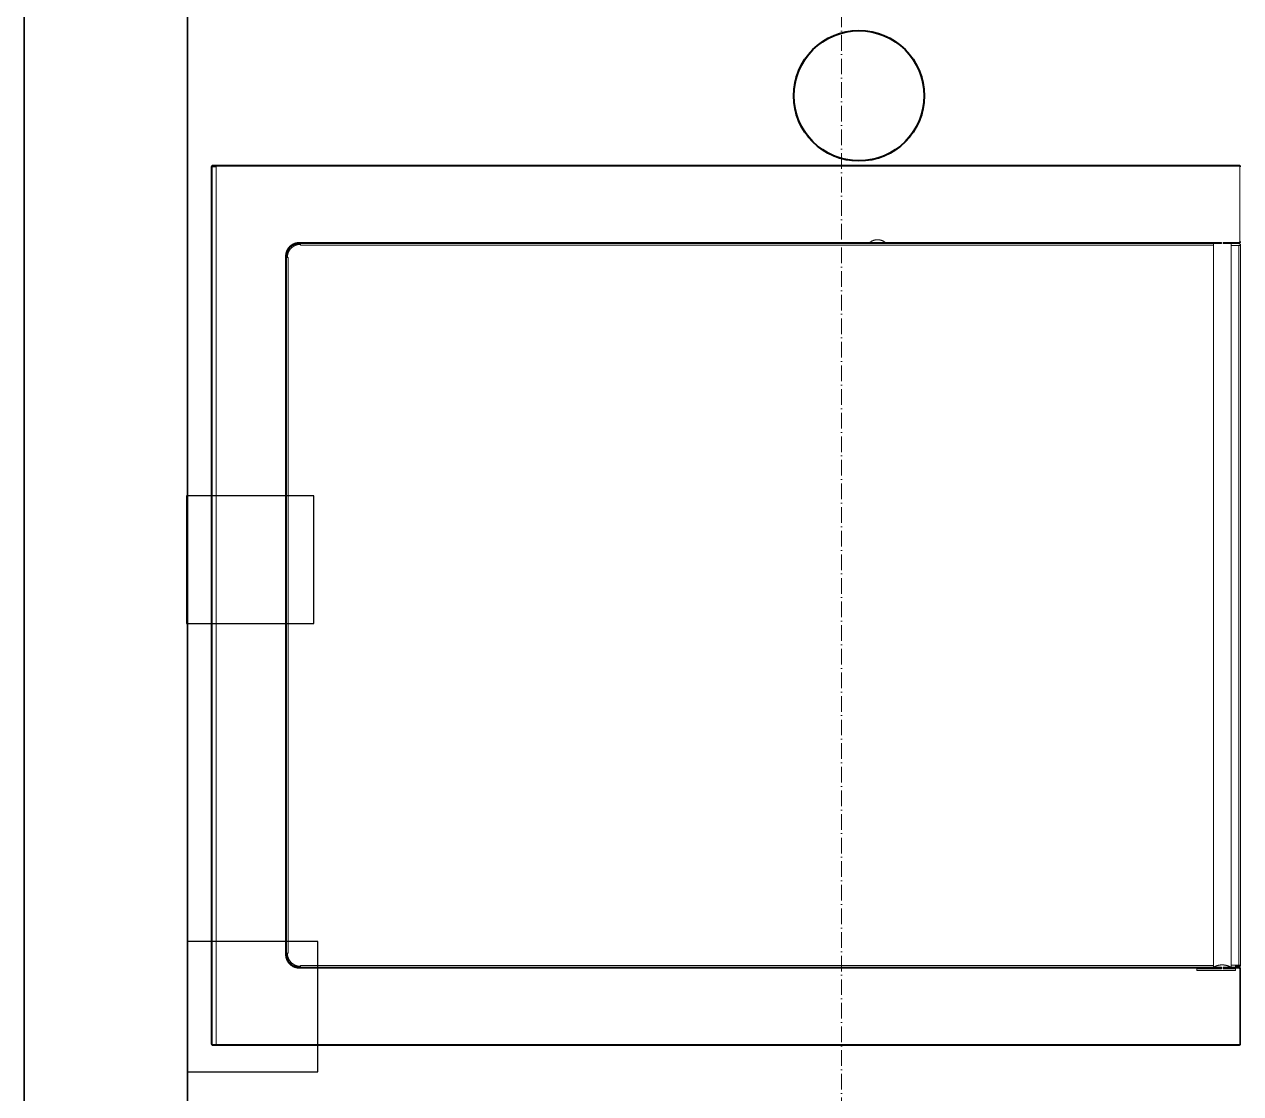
# Model space of a CAD drawing. Header units: millimetres. Extents: x -159872 to 386485, y -250577 to 158966.
# Drawn here: x 156429 to 157361, y 13549 to 14369 of the extents above; entities that cross this region are included whole.
import ezdxf

# ---------------------------------------------------------------- set-up
doc = ezdxf.new("R2010")
doc.units = ezdxf.units.MM
doc.linetypes.add('ACAD_ISO10W100', pattern=[18, 12, -3, 0, -3])
doc.layers.get('0').update_dxf_attribs({"lineweight": 25})
for name, color, linetype, lineweight in [('LDS-equipment-kitchen equipment', 3, 'Continuous', 13), ('LDS-struct-extg-ceiling beams', 252, 'ACAD_ISO10W100', 9), ('LDS-struct-extg-walls', 1, 'Continuous', 40), ('LDS-struct-new-walls', 6, 'Continuous', 35), ('SYMBOLS ELECTRIC', 6, 'Continuous', 13)]:
    doc.layers.add(name, color=color, linetype=linetype, lineweight=lineweight)

# ---------------------------------------------------------------- blocks, each defined once
blk = doc.blocks.new('A$C73be1ed8')
for points in [[(0, 1476.38, 0), (0, 1476.42, 0), (0, 1476.45, 0), (0, 1476.49, 0), (0.01, 1476.52, 0), (0.01, 1476.55, 0), (0.02, 1476.59, 0), (0.02, 1476.62, 0), (0.03, 1476.66, 0), (0.03, 1476.69, 0), (0.04, 1476.72, 0), (0.05, 1476.76, 0), (0.06, 1476.79, 0), (0.07, 1476.82, 0), (0.08, 1476.85, 0), (0.09, 1476.89, 0), (0.11, 1476.92, 0), (0.12, 1476.95, 0), (0.13, 1476.98, 0), (0.15, 1477.01, 0), (0.17, 1477.04, 0), (0.18, 1477.07, 0), (0.2, 1477.1, 0), (0.22, 1477.13, 0), (0.24, 1477.16, 0), (0.26, 1477.19, 0), (0.28, 1477.22, 0), (0.3, 1477.24, 0), (0.32, 1477.27, 0), (0.34, 1477.3, 0), (0.36, 1477.32, 0), (0.39, 1477.35, 0), (0.41, 1477.37, 0), (0.43, 1477.4, 0), (0.46, 1477.42, 0), (0.49, 1477.44, 0), (0.51, 1477.47, 0), (0.54, 1477.49, 0), (0.57, 1477.51, 0), (0.59, 1477.53, 0), (0.62, 1477.55, 0), (0.65, 1477.57, 0), (0.68, 1477.58, 0), (0.71, 1477.6, 0), (0.74, 1477.62, 0), (0.77, 1477.63, 0), (0.8, 1477.65, 0), (0.83, 1477.66, 0), (0.86, 1477.68, 0), (0.9, 1477.69, 0), (0.93, 1477.7, 0), (0.96, 1477.71, 0), (0.99, 1477.72, 0), (1.03, 1477.73, 0), (1.06, 1477.74, 0), (1.09, 1477.75, 0), (1.13, 1477.76, 0), (1.16, 1477.76, 0), (1.19, 1477.77, 0), (1.23, 1477.77, 0), (1.26, 1477.78, 0), (1.3, 1477.78, 0), (1.33, 1477.78, 0), (1.37, 1477.78, 0), (1.4, 1477.78, 0)], [(0.7, 1476.38, 0), (0.7, 1476.4, 0), (0.7, 1476.42, 0), (0.7, 1476.43, 0), (0.7, 1476.45, 0), (0.71, 1476.47, 0), (0.71, 1476.49, 0), (0.71, 1476.5, 0), (0.71, 1476.52, 0), (0.72, 1476.54, 0), (0.72, 1476.55, 0), (0.73, 1476.57, 0), (0.73, 1476.59, 0), (0.74, 1476.6, 0), (0.74, 1476.62, 0), (0.75, 1476.64, 0), (0.75, 1476.65, 0), (0.76, 1476.67, 0), (0.77, 1476.68, 0), (0.77, 1476.7, 0), (0.78, 1476.71, 0), (0.79, 1476.73, 0), (0.8, 1476.74, 0), (0.81, 1476.76, 0), (0.82, 1476.77, 0), (0.83, 1476.79, 0), (0.84, 1476.8, 0), (0.85, 1476.81, 0), (0.86, 1476.83, 0), (0.87, 1476.84, 0), (0.88, 1476.85, 0), (0.89, 1476.87, 0), (0.91, 1476.88, 0), (0.92, 1476.89, 0), (0.93, 1476.9, 0), (0.94, 1476.91, 0), (0.96, 1476.92, 0), (0.97, 1476.94, 0), (0.98, 1476.95, 0), (1, 1476.96, 0), (1.01, 1476.97, 0), (1.03, 1476.97, 0), (1.04, 1476.98, 0), (1.05, 1476.99, 0), (1.07, 1477, 0), (1.09, 1477.01, 0), (1.1, 1477.02, 0), (1.12, 1477.02, 0), (1.13, 1477.03, 0), (1.15, 1477.04, 0), (1.16, 1477.04, 0), (1.18, 1477.05, 0), (1.2, 1477.05, 0), (1.21, 1477.06, 0), (1.23, 1477.06, 0), (1.25, 1477.07, 0), (1.26, 1477.07, 0), (1.28, 1477.07, 0), (1.3, 1477.08, 0), (1.31, 1477.08, 0), (1.33, 1477.08, 0), (1.35, 1477.08, 0), (1.37, 1477.08, 0), (1.38, 1477.08, 0), (1.4, 1477.08, 0)], [(673.6, 1477.78, 0), (673.63, 1477.78, 0), (673.67, 1477.78, 0), (673.7, 1477.78, 0), (673.74, 1477.78, 0), (673.77, 1477.77, 0), (673.81, 1477.77, 0), (673.84, 1477.76, 0), (673.87, 1477.76, 0), (673.91, 1477.75, 0), (673.94, 1477.74, 0), (673.97, 1477.73, 0), (674.01, 1477.72, 0), (674.04, 1477.71, 0), (674.07, 1477.7, 0), (674.1, 1477.69, 0), (674.14, 1477.68, 0), (674.17, 1477.66, 0), (674.2, 1477.65, 0), (674.23, 1477.63, 0), (674.26, 1477.62, 0), (674.29, 1477.6, 0), (674.32, 1477.58, 0), (674.35, 1477.57, 0), (674.38, 1477.55, 0), (674.41, 1477.53, 0), (674.43, 1477.51, 0), (674.46, 1477.49, 0), (674.49, 1477.47, 0), (674.51, 1477.44, 0), (674.54, 1477.42, 0), (674.57, 1477.4, 0), (674.59, 1477.37, 0), (674.61, 1477.35, 0), (674.64, 1477.32, 0), (674.66, 1477.3, 0), (674.68, 1477.27, 0), (674.7, 1477.24, 0), (674.72, 1477.22, 0), (674.74, 1477.19, 0), (674.76, 1477.16, 0), (674.78, 1477.13, 0), (674.8, 1477.1, 0), (674.82, 1477.07, 0), (674.83, 1477.04, 0), (674.85, 1477.01, 0), (674.87, 1476.98, 0), (674.88, 1476.95, 0), (674.89, 1476.92, 0), (674.91, 1476.89, 0), (674.92, 1476.85, 0), (674.93, 1476.82, 0), (674.94, 1476.79, 0), (674.95, 1476.76, 0), (674.96, 1476.72, 0), (674.97, 1476.69, 0), (674.97, 1476.66, 0), (674.98, 1476.62, 0), (674.98, 1476.59, 0), (674.99, 1476.55, 0), (674.99, 1476.52, 0), (675, 1476.49, 0), (675, 1476.45, 0), (675, 1476.42, 0), (675, 1476.38, 0)], [(673.6, 1477.08, 0), (673.62, 1477.08, 0), (673.63, 1477.08, 0), (673.65, 1477.08, 0), (673.67, 1477.08, 0), (673.69, 1477.08, 0), (673.7, 1477.08, 0), (673.72, 1477.07, 0), (673.74, 1477.07, 0), (673.75, 1477.07, 0), (673.77, 1477.06, 0), (673.79, 1477.06, 0), (673.8, 1477.05, 0), (673.82, 1477.05, 0), (673.84, 1477.04, 0), (673.85, 1477.04, 0), (673.87, 1477.03, 0), (673.88, 1477.02, 0), (673.9, 1477.02, 0), (673.91, 1477.01, 0), (673.93, 1477, 0), (673.95, 1476.99, 0), (673.96, 1476.98, 0), (673.97, 1476.97, 0), (673.99, 1476.97, 0), (674, 1476.96, 0), (674.02, 1476.95, 0), (674.03, 1476.94, 0), (674.04, 1476.92, 0), (674.06, 1476.91, 0), (674.07, 1476.9, 0), (674.08, 1476.89, 0), (674.09, 1476.88, 0), (674.11, 1476.87, 0), (674.12, 1476.85, 0), (674.13, 1476.84, 0), (674.14, 1476.83, 0), (674.15, 1476.81, 0), (674.16, 1476.8, 0), (674.17, 1476.79, 0), (674.18, 1476.77, 0), (674.19, 1476.76, 0), (674.2, 1476.74, 0), (674.21, 1476.73, 0), (674.22, 1476.71, 0), (674.23, 1476.7, 0), (674.23, 1476.68, 0), (674.24, 1476.67, 0), (674.25, 1476.65, 0), (674.25, 1476.64, 0), (674.26, 1476.62, 0), (674.26, 1476.6, 0), (674.27, 1476.59, 0), (674.27, 1476.57, 0), (674.28, 1476.55, 0), (674.28, 1476.54, 0), (674.29, 1476.52, 0), (674.29, 1476.5, 0), (674.29, 1476.49, 0), (674.29, 1476.47, 0), (674.3, 1476.45, 0), (674.3, 1476.43, 0), (674.3, 1476.42, 0), (674.3, 1476.4, 0), (674.3, 1476.38, 0)], [(59.3, 1410.08, 0), (59.3, 1410.35, 0), (59.31, 1410.61, 0), (59.33, 1410.87, 0), (59.35, 1411.13, 0), (59.38, 1411.39, 0), (59.42, 1411.65, 0), (59.46, 1411.91, 0), (59.51, 1412.17, 0), (59.56, 1412.43, 0), (59.62, 1412.68, 0), (59.69, 1412.94, 0), (59.76, 1413.19, 0), (59.84, 1413.44, 0), (59.93, 1413.69, 0), (60.02, 1413.93, 0), (60.11, 1414.18, 0), (60.22, 1414.42, 0), (60.33, 1414.66, 0), (60.44, 1414.89, 0), (60.56, 1415.13, 0), (60.69, 1415.36, 0), (60.82, 1415.58, 0), (60.96, 1415.81, 0), (61.1, 1416.03, 0), (61.25, 1416.24, 0), (61.41, 1416.46, 0), (61.56, 1416.67, 0), (61.73, 1416.87, 0), (61.9, 1417.07, 0), (62.07, 1417.27, 0), (62.25, 1417.46, 0), (62.43, 1417.65, 0), (62.62, 1417.83, 0), (62.81, 1418.01, 0), (63.01, 1418.19, 0), (63.21, 1418.35, 0), (63.42, 1418.52, 0), (63.63, 1418.68, 0), (63.84, 1418.83, 0), (64.06, 1418.98, 0), (64.28, 1419.12, 0), (64.5, 1419.26, 0), (64.73, 1419.39, 0), (64.96, 1419.52, 0), (65.19, 1419.64, 0), (65.43, 1419.76, 0), (65.66, 1419.87, 0), (65.91, 1419.97, 0), (66.15, 1420.07, 0), (66.4, 1420.16, 0), (66.64, 1420.24, 0), (66.89, 1420.32, 0), (67.15, 1420.4, 0), (67.4, 1420.46, 0), (67.66, 1420.52, 0), (67.91, 1420.58, 0), (68.17, 1420.63, 0), (68.43, 1420.67, 0), (68.69, 1420.7, 0), (68.95, 1420.73, 0), (69.21, 1420.75, 0), (69.47, 1420.77, 0), (69.74, 1420.78, 0), (70, 1420.78, 0)], [(60, 1410.08, 0), (60, 1410.33, 0), (60.01, 1410.57, 0), (60.03, 1410.82, 0), (60.05, 1411.06, 0), (60.08, 1411.31, 0), (60.11, 1411.55, 0), (60.15, 1411.79, 0), (60.19, 1412.03, 0), (60.24, 1412.27, 0), (60.3, 1412.51, 0), (60.36, 1412.75, 0), (60.43, 1412.99, 0), (60.5, 1413.22, 0), (60.58, 1413.45, 0), (60.67, 1413.68, 0), (60.76, 1413.91, 0), (60.86, 1414.14, 0), (60.96, 1414.36, 0), (61.07, 1414.58, 0), (61.18, 1414.8, 0), (61.3, 1415.01, 0), (61.42, 1415.22, 0), (61.55, 1415.43, 0), (61.69, 1415.64, 0), (61.82, 1415.84, 0), (61.97, 1416.04, 0), (62.12, 1416.24, 0), (62.27, 1416.43, 0), (62.43, 1416.61, 0), (62.59, 1416.8, 0), (62.76, 1416.98, 0), (62.93, 1417.15, 0), (63.1, 1417.33, 0), (63.28, 1417.49, 0), (63.47, 1417.66, 0), (63.66, 1417.81, 0), (63.85, 1417.97, 0), (64.04, 1418.12, 0), (64.24, 1418.26, 0), (64.44, 1418.4, 0), (64.65, 1418.53, 0), (64.86, 1418.66, 0), (65.07, 1418.78, 0), (65.29, 1418.9, 0), (65.5, 1419.02, 0), (65.72, 1419.12, 0), (65.95, 1419.23, 0), (66.17, 1419.32, 0), (66.4, 1419.41, 0), (66.63, 1419.5, 0), (66.86, 1419.58, 0), (67.1, 1419.65, 0), (67.33, 1419.72, 0), (67.57, 1419.78, 0), (67.81, 1419.84, 0), (68.05, 1419.89, 0), (68.29, 1419.94, 0), (68.53, 1419.97, 0), (68.78, 1420.01, 0), (69.02, 1420.04, 0), (69.26, 1420.06, 0), (69.51, 1420.07, 0), (69.75, 1420.08, 0), (70, 1420.08, 0)], [(60.7, 1409.38, 0), (60.7, 1409.63, 0), (60.71, 1409.87, 0), (60.73, 1410.12, 0), (60.75, 1410.36, 0), (60.78, 1410.61, 0), (60.81, 1410.85, 0), (60.85, 1411.09, 0), (60.89, 1411.33, 0), (60.94, 1411.57, 0), (61, 1411.81, 0), (61.06, 1412.05, 0), (61.13, 1412.29, 0), (61.2, 1412.52, 0), (61.28, 1412.75, 0), (61.37, 1412.98, 0), (61.46, 1413.21, 0), (61.56, 1413.44, 0), (61.66, 1413.66, 0), (61.77, 1413.88, 0), (61.88, 1414.1, 0), (62, 1414.31, 0), (62.12, 1414.52, 0), (62.25, 1414.73, 0), (62.39, 1414.94, 0), (62.52, 1415.14, 0), (62.67, 1415.34, 0), (62.82, 1415.54, 0), (62.97, 1415.73, 0), (63.13, 1415.91, 0), (63.29, 1416.1, 0), (63.46, 1416.28, 0), (63.63, 1416.45, 0), (63.8, 1416.63, 0), (63.98, 1416.79, 0), (64.17, 1416.96, 0), (64.36, 1417.11, 0), (64.55, 1417.27, 0), (64.74, 1417.42, 0), (64.94, 1417.56, 0), (65.14, 1417.7, 0), (65.35, 1417.83, 0), (65.56, 1417.96, 0), (65.77, 1418.08, 0), (65.99, 1418.2, 0), (66.2, 1418.32, 0), (66.42, 1418.42, 0), (66.65, 1418.53, 0), (66.87, 1418.62, 0), (67.1, 1418.71, 0), (67.33, 1418.8, 0), (67.56, 1418.88, 0), (67.8, 1418.95, 0), (68.03, 1419.02, 0), (68.27, 1419.08, 0), (68.51, 1419.14, 0), (68.75, 1419.19, 0), (68.99, 1419.24, 0), (69.23, 1419.27, 0), (69.48, 1419.31, 0), (69.72, 1419.34, 0), (69.96, 1419.36, 0), (70.21, 1419.37, 0), (70.45, 1419.38, 0), (70.7, 1419.38, 0)], [(604.3, 1419.38, 0), (604.55, 1419.38, 0), (604.79, 1419.37, 0), (605.04, 1419.36, 0), (605.28, 1419.34, 0), (605.52, 1419.31, 0), (605.77, 1419.27, 0), (606.01, 1419.24, 0), (606.25, 1419.19, 0), (606.49, 1419.14, 0), (606.73, 1419.08, 0), (606.97, 1419.02, 0), (607.2, 1418.95, 0), (607.44, 1418.88, 0), (607.67, 1418.8, 0), (607.9, 1418.71, 0), (608.13, 1418.62, 0), (608.35, 1418.53, 0), (608.58, 1418.42, 0), (608.8, 1418.32, 0), (609.01, 1418.2, 0), (609.23, 1418.08, 0), (609.44, 1417.96, 0), (609.65, 1417.83, 0), (609.86, 1417.7, 0), (610.06, 1417.56, 0), (610.26, 1417.42, 0), (610.45, 1417.27, 0), (610.64, 1417.11, 0), (610.83, 1416.96, 0), (611.02, 1416.79, 0), (611.2, 1416.63, 0), (611.37, 1416.45, 0), (611.54, 1416.28, 0), (611.71, 1416.1, 0), (611.87, 1415.91, 0), (612.03, 1415.73, 0), (612.18, 1415.54, 0), (612.33, 1415.34, 0), (612.48, 1415.14, 0), (612.61, 1414.94, 0), (612.75, 1414.73, 0), (612.88, 1414.52, 0), (613, 1414.31, 0), (613.12, 1414.1, 0), (613.23, 1413.88, 0), (613.34, 1413.66, 0), (613.44, 1413.44, 0), (613.54, 1413.21, 0), (613.63, 1412.98, 0), (613.72, 1412.75, 0), (613.8, 1412.52, 0), (613.87, 1412.29, 0), (613.94, 1412.05, 0), (614, 1411.81, 0), (614.06, 1411.57, 0), (614.11, 1411.33, 0), (614.15, 1411.09, 0), (614.19, 1410.85, 0), (614.22, 1410.61, 0), (614.25, 1410.36, 0), (614.27, 1410.12, 0), (614.29, 1409.87, 0), (614.3, 1409.63, 0), (614.3, 1409.38, 0)], [(605, 1420.78, 0), (605.26, 1420.78, 0), (605.53, 1420.77, 0), (605.79, 1420.75, 0), (606.05, 1420.73, 0), (606.31, 1420.7, 0), (606.57, 1420.67, 0), (606.83, 1420.63, 0), (607.09, 1420.58, 0), (607.34, 1420.52, 0), (607.6, 1420.46, 0), (607.85, 1420.4, 0), (608.11, 1420.32, 0), (608.36, 1420.24, 0), (608.6, 1420.16, 0), (608.85, 1420.07, 0), (609.09, 1419.97, 0), (609.34, 1419.87, 0), (609.57, 1419.76, 0), (609.81, 1419.64, 0), (610.04, 1419.52, 0), (610.27, 1419.39, 0), (610.5, 1419.26, 0), (610.72, 1419.12, 0), (610.94, 1418.98, 0), (611.16, 1418.83, 0), (611.37, 1418.68, 0), (611.58, 1418.52, 0), (611.79, 1418.35, 0), (611.99, 1418.19, 0), (612.19, 1418.01, 0), (612.38, 1417.83, 0), (612.57, 1417.65, 0), (612.75, 1417.46, 0), (612.93, 1417.27, 0), (613.1, 1417.07, 0), (613.27, 1416.87, 0), (613.44, 1416.67, 0), (613.59, 1416.46, 0), (613.75, 1416.24, 0), (613.9, 1416.03, 0), (614.04, 1415.81, 0), (614.18, 1415.58, 0), (614.31, 1415.36, 0), (614.44, 1415.13, 0), (614.56, 1414.89, 0), (614.67, 1414.66, 0), (614.78, 1414.42, 0), (614.89, 1414.18, 0), (614.98, 1413.93, 0), (615.07, 1413.69, 0), (615.16, 1413.44, 0), (615.24, 1413.19, 0), (615.31, 1412.94, 0), (615.38, 1412.68, 0), (615.44, 1412.43, 0), (615.49, 1412.17, 0), (615.54, 1411.91, 0), (615.58, 1411.65, 0), (615.62, 1411.39, 0), (615.65, 1411.13, 0), (615.67, 1410.87, 0), (615.69, 1410.61, 0), (615.7, 1410.35, 0), (615.7, 1410.08, 0)], [(605, 1420.08, 0), (605.25, 1420.08, 0), (605.49, 1420.07, 0), (605.74, 1420.06, 0), (605.98, 1420.04, 0), (606.22, 1420.01, 0), (606.47, 1419.97, 0), (606.71, 1419.94, 0), (606.95, 1419.89, 0), (607.19, 1419.84, 0), (607.43, 1419.78, 0), (607.67, 1419.72, 0), (607.9, 1419.65, 0), (608.14, 1419.58, 0), (608.37, 1419.5, 0), (608.6, 1419.41, 0), (608.83, 1419.32, 0), (609.05, 1419.23, 0), (609.28, 1419.12, 0), (609.5, 1419.02, 0), (609.71, 1418.9, 0), (609.93, 1418.78, 0), (610.14, 1418.66, 0), (610.35, 1418.53, 0), (610.56, 1418.4, 0), (610.76, 1418.26, 0), (610.96, 1418.12, 0), (611.15, 1417.97, 0), (611.34, 1417.81, 0), (611.53, 1417.66, 0), (611.72, 1417.49, 0), (611.9, 1417.33, 0), (612.07, 1417.15, 0), (612.24, 1416.98, 0), (612.41, 1416.8, 0), (612.57, 1416.61, 0), (612.73, 1416.43, 0), (612.88, 1416.24, 0), (613.03, 1416.04, 0), (613.18, 1415.84, 0), (613.31, 1415.64, 0), (613.45, 1415.43, 0), (613.58, 1415.22, 0), (613.7, 1415.01, 0), (613.82, 1414.8, 0), (613.93, 1414.58, 0), (614.04, 1414.36, 0), (614.14, 1414.14, 0), (614.24, 1413.91, 0), (614.33, 1413.68, 0), (614.42, 1413.45, 0), (614.5, 1413.22, 0), (614.57, 1412.99, 0), (614.64, 1412.75, 0), (614.7, 1412.51, 0), (614.76, 1412.27, 0), (614.81, 1412.03, 0), (614.85, 1411.79, 0), (614.89, 1411.55, 0), (614.92, 1411.31, 0), (614.95, 1411.06, 0), (614.97, 1410.82, 0), (614.99, 1410.57, 0), (615, 1410.33, 0), (615, 1410.08, 0)], [(615.7, 972.84, 0), (615.82, 972.68, 0), (615.95, 972.52, 0), (616.06, 972.36, 0), (616.18, 972.19, 0), (616.29, 972.02, 0), (616.4, 971.85, 0), (616.5, 971.68, 0), (616.6, 971.51, 0), (616.69, 971.33, 0), (616.79, 971.15, 0), (616.88, 970.97, 0), (616.96, 970.79, 0), (617.04, 970.6, 0), (617.12, 970.42, 0), (617.19, 970.23, 0), (617.26, 970.04, 0), (617.32, 969.85, 0), (617.39, 969.66, 0), (617.44, 969.47, 0), (617.49, 969.27, 0), (617.54, 969.08, 0), (617.59, 968.88, 0), (617.63, 968.68, 0), (617.66, 968.49, 0), (617.7, 968.29, 0), (617.72, 968.09, 0), (617.75, 967.89, 0), (617.77, 967.69, 0), (617.78, 967.49, 0), (617.79, 967.29, 0), (617.8, 967.08, 0), (617.8, 966.88, 0), (617.8, 966.68, 0), (617.79, 966.48, 0), (617.78, 966.28, 0), (617.77, 966.08, 0), (617.75, 965.88, 0), (617.72, 965.68, 0), (617.7, 965.48, 0), (617.66, 965.28, 0), (617.63, 965.08, 0), (617.59, 964.89, 0), (617.54, 964.69, 0), (617.49, 964.49, 0), (617.44, 964.3, 0), (617.39, 964.11, 0), (617.32, 963.92, 0), (617.26, 963.72, 0), (617.19, 963.54, 0), (617.12, 963.35, 0), (617.04, 963.16, 0), (616.96, 962.98, 0), (616.88, 962.8, 0), (616.79, 962.61, 0), (616.69, 962.44, 0), (616.6, 962.26, 0), (616.5, 962.08, 0), (616.4, 961.91, 0), (616.29, 961.74, 0), (616.18, 961.57, 0), (616.06, 961.41, 0), (615.95, 961.24, 0), (615.82, 961.08, 0), (615.7, 960.93, 0)], [(60, 709.34, 0), (60.11, 709.15, 0), (60.21, 708.95, 0), (60.32, 708.76, 0), (60.41, 708.56, 0), (60.51, 708.36, 0), (60.6, 708.16, 0), (60.69, 707.96, 0), (60.78, 707.75, 0), (60.86, 707.55, 0), (60.94, 707.34, 0), (61.01, 707.13, 0), (61.09, 706.93, 0), (61.16, 706.72, 0), (61.22, 706.51, 0), (61.28, 706.29, 0), (61.34, 706.08, 0), (61.4, 705.87, 0), (61.45, 705.65, 0), (61.5, 705.44, 0), (61.54, 705.22, 0), (61.58, 705, 0), (61.62, 704.79, 0), (61.65, 704.57, 0), (61.69, 704.35, 0), (61.71, 704.13, 0), (61.74, 703.91, 0), (61.76, 703.69, 0), (61.77, 703.47, 0), (61.78, 703.25, 0), (61.79, 703.03, 0), (61.8, 702.81, 0), (61.8, 702.59, 0), (61.8, 702.37, 0), (61.79, 702.15, 0), (61.78, 701.93, 0), (61.77, 701.71, 0), (61.76, 701.49, 0), (61.74, 701.27, 0), (61.71, 701.05, 0), (61.69, 700.83, 0), (61.65, 700.61, 0), (61.62, 700.39, 0), (61.58, 700.17, 0), (61.54, 699.96, 0), (61.5, 699.74, 0), (61.45, 699.52, 0), (61.4, 699.31, 0), (61.34, 699.09, 0), (61.28, 698.88, 0), (61.22, 698.67, 0), (61.16, 698.46, 0), (61.09, 698.25, 0), (61.01, 698.04, 0), (60.94, 697.83, 0), (60.86, 697.63, 0), (60.78, 697.42, 0), (60.69, 697.22, 0), (60.6, 697.02, 0), (60.51, 696.82, 0), (60.41, 696.62, 0), (60.32, 696.42, 0), (60.21, 696.22, 0), (60.11, 696.03, 0), (60, 695.84, 0)], [(1.4, 688.44, 0), (1.37, 688.44, 0), (1.33, 688.44, 0), (1.3, 688.44, 0), (1.26, 688.44, 0), (1.23, 688.45, 0), (1.19, 688.45, 0), (1.16, 688.46, 0), (1.13, 688.46, 0), (1.09, 688.47, 0), (1.06, 688.48, 0), (1.03, 688.49, 0), (0.99, 688.5, 0), (0.96, 688.51, 0), (0.93, 688.52, 0), (0.9, 688.53, 0), (0.86, 688.54, 0), (0.83, 688.56, 0), (0.8, 688.57, 0), (0.77, 688.59, 0), (0.74, 688.6, 0), (0.71, 688.62, 0), (0.68, 688.64, 0), (0.65, 688.66, 0), (0.62, 688.67, 0), (0.59, 688.69, 0), (0.57, 688.71, 0), (0.54, 688.73, 0), (0.51, 688.76, 0), (0.49, 688.78, 0), (0.46, 688.8, 0), (0.43, 688.82, 0), (0.41, 688.85, 0), (0.39, 688.87, 0), (0.36, 688.9, 0), (0.34, 688.92, 0), (0.32, 688.95, 0), (0.3, 688.98, 0), (0.28, 689, 0), (0.26, 689.03, 0), (0.24, 689.06, 0), (0.22, 689.09, 0), (0.2, 689.12, 0), (0.18, 689.15, 0), (0.17, 689.18, 0), (0.15, 689.21, 0), (0.13, 689.24, 0), (0.12, 689.27, 0), (0.11, 689.3, 0), (0.09, 689.33, 0), (0.08, 689.37, 0), (0.07, 689.4, 0), (0.06, 689.43, 0), (0.05, 689.46, 0), (0.04, 689.5, 0), (0.03, 689.53, 0), (0.03, 689.56, 0), (0.02, 689.6, 0), (0.02, 689.63, 0), (0.01, 689.67, 0), (0.01, 689.7, 0), (0, 689.73, 0), (0, 689.77, 0), (0, 689.8, 0), (0, 689.84, 0)], [(1.4, 689.14, 0), (1.38, 689.14, 0), (1.37, 689.14, 0), (1.35, 689.14, 0), (1.33, 689.14, 0), (1.31, 689.14, 0), (1.3, 689.15, 0), (1.28, 689.15, 0), (1.26, 689.15, 0), (1.25, 689.15, 0), (1.23, 689.16, 0), (1.21, 689.16, 0), (1.2, 689.17, 0), (1.18, 689.17, 0), (1.16, 689.18, 0), (1.15, 689.18, 0), (1.13, 689.19, 0), (1.12, 689.2, 0), (1.1, 689.21, 0), (1.09, 689.21, 0), (1.07, 689.22, 0), (1.05, 689.23, 0), (1.04, 689.24, 0), (1.03, 689.25, 0), (1.01, 689.26, 0), (1, 689.27, 0), (0.98, 689.28, 0), (0.97, 689.29, 0), (0.96, 689.3, 0), (0.94, 689.31, 0), (0.93, 689.32, 0), (0.92, 689.33, 0), (0.91, 689.34, 0), (0.89, 689.36, 0), (0.88, 689.37, 0), (0.87, 689.38, 0), (0.86, 689.39, 0), (0.85, 689.41, 0), (0.84, 689.42, 0), (0.83, 689.43, 0), (0.82, 689.45, 0), (0.81, 689.46, 0), (0.8, 689.48, 0), (0.79, 689.49, 0), (0.78, 689.51, 0), (0.77, 689.52, 0), (0.77, 689.54, 0), (0.76, 689.55, 0), (0.75, 689.57, 0), (0.75, 689.59, 0), (0.74, 689.6, 0), (0.74, 689.62, 0), (0.73, 689.63, 0), (0.73, 689.65, 0), (0.72, 689.67, 0), (0.72, 689.68, 0), (0.71, 689.7, 0), (0.71, 689.72, 0), (0.71, 689.74, 0), (0.71, 689.75, 0), (0.7, 689.77, 0), (0.7, 689.79, 0), (0.7, 689.8, 0), (0.7, 689.82, 0), (0.7, 689.84, 0)], [(59.3, 689.84, 0), (59.3, 689.82, 0), (59.3, 689.8, 0), (59.3, 689.79, 0), (59.3, 689.77, 0), (59.29, 689.75, 0), (59.29, 689.74, 0), (59.29, 689.72, 0), (59.29, 689.7, 0), (59.28, 689.68, 0), (59.28, 689.67, 0), (59.27, 689.65, 0), (59.27, 689.63, 0), (59.26, 689.62, 0), (59.26, 689.6, 0), (59.25, 689.59, 0), (59.25, 689.57, 0), (59.24, 689.55, 0), (59.23, 689.54, 0), (59.23, 689.52, 0), (59.22, 689.51, 0), (59.21, 689.49, 0), (59.2, 689.48, 0), (59.19, 689.46, 0), (59.18, 689.45, 0), (59.17, 689.43, 0), (59.16, 689.42, 0), (59.15, 689.41, 0), (59.14, 689.39, 0), (59.13, 689.38, 0), (59.12, 689.37, 0), (59.11, 689.36, 0), (59.09, 689.34, 0), (59.08, 689.33, 0), (59.07, 689.32, 0), (59.06, 689.31, 0), (59.04, 689.3, 0), (59.03, 689.29, 0), (59.02, 689.28, 0), (59, 689.27, 0), (58.99, 689.26, 0), (58.97, 689.25, 0), (58.96, 689.24, 0), (58.95, 689.23, 0), (58.93, 689.22, 0), (58.91, 689.21, 0), (58.9, 689.21, 0), (58.88, 689.2, 0), (58.87, 689.19, 0), (58.85, 689.18, 0), (58.84, 689.18, 0), (58.82, 689.17, 0), (58.8, 689.17, 0), (58.79, 689.16, 0), (58.77, 689.16, 0), (58.75, 689.15, 0), (58.74, 689.15, 0), (58.72, 689.15, 0), (58.7, 689.15, 0), (58.69, 689.14, 0), (58.67, 689.14, 0), (58.65, 689.14, 0), (58.63, 689.14, 0), (58.62, 689.14, 0), (58.6, 689.14, 0)], [(60, 689.84, 0), (60, 689.8, 0), (60, 689.77, 0), (60, 689.73, 0), (59.99, 689.7, 0), (59.99, 689.67, 0), (59.98, 689.63, 0), (59.98, 689.6, 0), (59.97, 689.56, 0), (59.97, 689.53, 0), (59.96, 689.5, 0), (59.95, 689.46, 0), (59.94, 689.43, 0), (59.93, 689.4, 0), (59.92, 689.37, 0), (59.91, 689.33, 0), (59.89, 689.3, 0), (59.88, 689.27, 0), (59.87, 689.24, 0), (59.85, 689.21, 0), (59.83, 689.18, 0), (59.82, 689.15, 0), (59.8, 689.12, 0), (59.78, 689.09, 0), (59.76, 689.06, 0), (59.74, 689.03, 0), (59.72, 689, 0), (59.7, 688.98, 0), (59.68, 688.95, 0), (59.66, 688.92, 0), (59.64, 688.9, 0), (59.61, 688.87, 0), (59.59, 688.85, 0), (59.57, 688.82, 0), (59.54, 688.8, 0), (59.51, 688.78, 0), (59.49, 688.76, 0), (59.46, 688.73, 0), (59.43, 688.71, 0), (59.41, 688.69, 0), (59.38, 688.67, 0), (59.35, 688.66, 0), (59.32, 688.64, 0), (59.29, 688.62, 0), (59.26, 688.6, 0), (59.23, 688.59, 0), (59.2, 688.57, 0), (59.17, 688.56, 0), (59.14, 688.54, 0), (59.1, 688.53, 0), (59.07, 688.52, 0), (59.04, 688.51, 0), (59.01, 688.5, 0), (58.97, 688.49, 0), (58.94, 688.48, 0), (58.91, 688.47, 0), (58.87, 688.46, 0), (58.84, 688.46, 0), (58.81, 688.45, 0), (58.77, 688.45, 0), (58.74, 688.44, 0), (58.7, 688.44, 0), (58.67, 688.44, 0), (58.63, 688.44, 0), (58.6, 688.44, 0)], [(616.4, 688.44, 0), (616.37, 688.44, 0), (616.33, 688.44, 0), (616.3, 688.44, 0), (616.26, 688.44, 0), (616.23, 688.45, 0), (616.19, 688.45, 0), (616.16, 688.46, 0), (616.13, 688.46, 0), (616.09, 688.47, 0), (616.06, 688.48, 0), (616.03, 688.49, 0), (615.99, 688.5, 0), (615.96, 688.51, 0), (615.93, 688.52, 0), (615.9, 688.53, 0), (615.86, 688.54, 0), (615.83, 688.56, 0), (615.8, 688.57, 0), (615.77, 688.59, 0), (615.74, 688.6, 0), (615.71, 688.62, 0), (615.68, 688.64, 0), (615.65, 688.66, 0), (615.62, 688.67, 0), (615.59, 688.69, 0), (615.57, 688.71, 0), (615.54, 688.73, 0), (615.51, 688.76, 0), (615.49, 688.78, 0), (615.46, 688.8, 0), (615.43, 688.82, 0), (615.41, 688.85, 0), (615.39, 688.87, 0), (615.36, 688.9, 0), (615.34, 688.92, 0), (615.32, 688.95, 0), (615.3, 688.98, 0), (615.28, 689, 0), (615.26, 689.03, 0), (615.24, 689.06, 0), (615.22, 689.09, 0), (615.2, 689.12, 0), (615.18, 689.15, 0), (615.17, 689.18, 0), (615.15, 689.21, 0), (615.13, 689.24, 0), (615.12, 689.27, 0), (615.11, 689.3, 0), (615.09, 689.33, 0), (615.08, 689.37, 0), (615.07, 689.4, 0), (615.06, 689.43, 0), (615.05, 689.46, 0), (615.04, 689.5, 0), (615.03, 689.53, 0), (615.03, 689.56, 0), (615.02, 689.6, 0), (615.02, 689.63, 0), (615.01, 689.67, 0), (615.01, 689.7, 0), (615, 689.73, 0), (615, 689.77, 0), (615, 689.8, 0), (615, 689.84, 0)], [(616.4, 689.14, 0), (616.38, 689.14, 0), (616.37, 689.14, 0), (616.35, 689.14, 0), (616.33, 689.14, 0), (616.31, 689.14, 0), (616.3, 689.15, 0), (616.28, 689.15, 0), (616.26, 689.15, 0), (616.25, 689.15, 0), (616.23, 689.16, 0), (616.21, 689.16, 0), (616.2, 689.17, 0), (616.18, 689.17, 0), (616.16, 689.18, 0), (616.15, 689.18, 0), (616.13, 689.19, 0), (616.12, 689.2, 0), (616.1, 689.21, 0), (616.09, 689.21, 0), (616.07, 689.22, 0), (616.05, 689.23, 0), (616.04, 689.24, 0), (616.03, 689.25, 0), (616.01, 689.26, 0), (616, 689.27, 0), (615.98, 689.28, 0), (615.97, 689.29, 0), (615.96, 689.3, 0), (615.94, 689.31, 0), (615.93, 689.32, 0), (615.92, 689.33, 0), (615.91, 689.34, 0), (615.89, 689.36, 0), (615.88, 689.37, 0), (615.87, 689.38, 0), (615.86, 689.39, 0), (615.85, 689.41, 0), (615.84, 689.42, 0), (615.83, 689.43, 0), (615.82, 689.45, 0), (615.81, 689.46, 0), (615.8, 689.48, 0), (615.79, 689.49, 0), (615.78, 689.51, 0), (615.77, 689.52, 0), (615.77, 689.54, 0), (615.76, 689.55, 0), (615.75, 689.57, 0), (615.75, 689.59, 0), (615.74, 689.6, 0), (615.74, 689.62, 0), (615.73, 689.63, 0), (615.73, 689.65, 0), (615.72, 689.67, 0), (615.72, 689.68, 0), (615.71, 689.7, 0), (615.71, 689.72, 0), (615.71, 689.74, 0), (615.71, 689.75, 0), (615.7, 689.77, 0), (615.7, 689.79, 0), (615.7, 689.8, 0), (615.7, 689.82, 0), (615.7, 689.84, 0)], [(675, 689.84, 0), (675, 689.8, 0), (675, 689.77, 0), (675, 689.73, 0), (674.99, 689.7, 0), (674.99, 689.67, 0), (674.98, 689.63, 0), (674.98, 689.6, 0), (674.97, 689.56, 0), (674.97, 689.53, 0), (674.96, 689.5, 0), (674.95, 689.46, 0), (674.94, 689.43, 0), (674.93, 689.4, 0), (674.92, 689.37, 0), (674.91, 689.33, 0), (674.89, 689.3, 0), (674.88, 689.27, 0), (674.87, 689.24, 0), (674.85, 689.21, 0), (674.83, 689.18, 0), (674.82, 689.15, 0), (674.8, 689.12, 0), (674.78, 689.09, 0), (674.76, 689.06, 0), (674.74, 689.03, 0), (674.72, 689, 0), (674.7, 688.98, 0), (674.68, 688.95, 0), (674.66, 688.92, 0), (674.64, 688.9, 0), (674.61, 688.87, 0), (674.59, 688.85, 0), (674.57, 688.82, 0), (674.54, 688.8, 0), (674.51, 688.78, 0), (674.49, 688.76, 0), (674.46, 688.73, 0), (674.43, 688.71, 0), (674.41, 688.69, 0), (674.38, 688.67, 0), (674.35, 688.66, 0), (674.32, 688.64, 0), (674.29, 688.62, 0), (674.26, 688.6, 0), (674.23, 688.59, 0), (674.2, 688.57, 0), (674.17, 688.56, 0), (674.14, 688.54, 0), (674.1, 688.53, 0), (674.07, 688.52, 0), (674.04, 688.51, 0), (674.01, 688.5, 0), (673.97, 688.49, 0), (673.94, 688.48, 0), (673.91, 688.47, 0), (673.87, 688.46, 0), (673.84, 688.46, 0), (673.81, 688.45, 0), (673.77, 688.45, 0), (673.74, 688.44, 0), (673.7, 688.44, 0), (673.67, 688.44, 0), (673.63, 688.44, 0), (673.6, 688.44, 0)], [(674.3, 689.84, 0), (674.3, 689.82, 0), (674.3, 689.8, 0), (674.3, 689.79, 0), (674.3, 689.77, 0), (674.29, 689.75, 0), (674.29, 689.74, 0), (674.29, 689.72, 0), (674.29, 689.7, 0), (674.28, 689.68, 0), (674.28, 689.67, 0), (674.27, 689.65, 0), (674.27, 689.63, 0), (674.26, 689.62, 0), (674.26, 689.6, 0), (674.25, 689.59, 0), (674.25, 689.57, 0), (674.24, 689.55, 0), (674.23, 689.54, 0), (674.23, 689.52, 0), (674.22, 689.51, 0), (674.21, 689.49, 0), (674.2, 689.48, 0), (674.19, 689.46, 0), (674.18, 689.45, 0), (674.17, 689.43, 0), (674.16, 689.42, 0), (674.15, 689.41, 0), (674.14, 689.39, 0), (674.13, 689.38, 0), (674.12, 689.37, 0), (674.11, 689.36, 0), (674.09, 689.34, 0), (674.08, 689.33, 0), (674.07, 689.32, 0), (674.06, 689.31, 0), (674.04, 689.3, 0), (674.03, 689.29, 0), (674.02, 689.28, 0), (674, 689.27, 0), (673.99, 689.26, 0), (673.97, 689.25, 0), (673.96, 689.24, 0), (673.95, 689.23, 0), (673.93, 689.22, 0), (673.91, 689.21, 0), (673.9, 689.21, 0), (673.88, 689.2, 0), (673.87, 689.19, 0), (673.85, 689.18, 0), (673.84, 689.18, 0), (673.82, 689.17, 0), (673.8, 689.17, 0), (673.79, 689.16, 0), (673.77, 689.16, 0), (673.75, 689.15, 0), (673.74, 689.15, 0), (673.72, 689.15, 0), (673.7, 689.15, 0), (673.69, 689.14, 0), (673.67, 689.14, 0), (673.65, 689.14, 0), (673.63, 689.14, 0), (673.62, 689.14, 0), (673.6, 689.14, 0)]]:
    blk.add_polyline3d(points)
at = {"transparency": 33554687}
for points in [[(0, 689.84, 0), (0, 1476.38, 0)], [(0.7, 1477.08, 0), (0.7, 1474.08, 0)], [(673.7, 1477.08, 0), (0.7, 1477.08, 0)], [(0.7, 689.84, 0), (0.7, 1476.38, 0)], [(673.7, 1474.08, 0), (0.7, 1474.08, 0)], [(1.4, 1477.78, 0), (673.7, 1477.78, 0)], [(59.3, 1477.08, 0), (1.4, 1477.08, 0)], [(673.6, 1477.08, 0), (615.7, 1477.08, 0)], [(673.7, 1474.08, 0), (673.7, 1477.08, 0)], [(674.3, 1476.38, 0), (674.3, 689.84, 0)], [(675, 1476.38, 0), (675, 689.84, 0)], [(70, 1420.78, 0), (338.4, 1420.78, 0)], [(70, 1420.08, 0), (335.6, 1420.08, 0)], [(70.7, 1420.08, 0), (70.7, 1419.38, 0)], [(70.7, 1418.68, 0), (70.7, 1419.38, 0)], [(326, 1418.68, 0), (70.7, 1418.68, 0)], [(604.3, 1418.68, 0), (326, 1418.68, 0)], [(335.6, 1420.08, 0), (605, 1420.08, 0)], [(338.4, 1420.78, 0), (605, 1420.78, 0)], [(604.3, 1419.38, 0), (604.3, 1420.08, 0)], [(604.3, 1419.38, 0), (604.3, 1418.68, 0)], [(59.3, 703.24, 0), (59.3, 1410.08, 0)], [(60, 703.24, 0), (60, 1410.08, 0)], [(60.7, 1409.38, 0), (60, 1409.38, 0)], [(60.7, 1409.38, 0), (61.4, 1409.38, 0)], [(61.4, 1409.38, 0), (61.4, 709.34, 0)], [(613.6, 709.34, 0), (613.6, 1409.38, 0)], [(613.6, 1409.38, 0), (614.3, 1409.38, 0)], [(615, 1409.38, 0), (614.3, 1409.38, 0)], [(615, 1410.08, 0), (615, 703.24, 0)], [(615.7, 1410.08, 0), (615.7, 703.24, 0)], [(58.7, 721.99, 0), (57.4, 721.99, 0)], [(57.4, 721.99, 0), (57.4, 692.29, 0)], [(58.7, 703.24, 0), (58.7, 721.99, 0)], [(60, 721.99, 0), (60, 721.99, 0)], [(60, 709.34, 0), (60, 703.24, 0)], [(60, 709.34, 0), (615, 709.34, 0)], [(615, 703.24, 0), (615, 709.34, 0)], [(60, 703.24, 0), (58.7, 703.24, 0)], [(58.7, 701.94, 0), (60, 701.94, 0)], [(58.7, 692.29, 0), (58.7, 701.94, 0)], [(60, 703.24, 0), (59.3, 703.24, 0)], [(59.3, 701.94, 0), (59.3, 689.84, 0)], [(60, 701.94, 0), (59.3, 701.94, 0)], [(60, 701.94, 0), (60, 695.84, 0)], [(60, 701.94, 0), (60, 689.84, 0)], [(615.7, 703.24, 0), (615, 703.24, 0)], [(615, 695.84, 0), (615, 701.94, 0)], [(615, 689.84, 0), (615, 701.94, 0)], [(615.7, 701.94, 0), (615, 701.94, 0)], [(615.7, 689.84, 0), (615.7, 701.94, 0)], [(57.4, 692.29, 0), (58.7, 692.29, 0)], [(60, 695.84, 0), (615, 695.84, 0)], [(60, 692.29, 0), (61.71, 692.29, 0)], [(60.3, 689.84, 0), (60.3, 692.29, 0)], [(61, 689.84, 0), (61, 692.29, 0)], [(61.71, 689.84, 0), (61.71, 695.84, 0)], [(613.29, 689.84, 0), (613.29, 695.84, 0)], [(1.4, 689.14, 0), (58.6, 689.14, 0)], [(1.4, 688.44, 0), (58.6, 688.44, 0)], [(58.6, 688.44, 0), (59.3, 688.44, 0)], [(59.3, 688.63, 0), (59.3, 688.44, 0)], [(60.32, 689.74, 0), (60, 689.74, 0)], [(60.3, 689.84, 0), (61, 689.84, 0)], [(61.71, 689.74, 0), (61.02, 689.74, 0)], [(61.7, 689.14, 0), (61.7, 688.44, 0)], [(613.3, 688.44, 0), (61.7, 688.44, 0)], [(613.29, 689.84, 0), (61.71, 689.84, 0)], [(613.3, 689.14, 0), (613.3, 688.44, 0)], [(615, 689.74, 0), (614.68, 689.74, 0)], [(616.4, 689.14, 0), (673.6, 689.14, 0)]]:
    blk.add_polyline3d(points, dxfattribs=at)
for points in [[(61.7, 688.44), (61.52, 688.46), (61.15, 688.5), (60.69, 688.82), (60.36, 689.29), (60.32, 689.65), (60.3, 689.84)], [(61.7, 689.14), (61.61, 689.15), (61.42, 689.17), (61.19, 689.33), (61.03, 689.56), (61.01, 689.75), (61, 689.84)], [(61.71, 689.84), (61.71, 689.65), (61.71, 689.29), (61.7, 688.82), (61.7, 688.5), (61.7, 688.46), (61.7, 688.44)], [(61.71, 689.84), (61.71, 689.75), (61.71, 689.56), (61.7, 689.33), (61.7, 689.17), (61.7, 689.15), (61.7, 689.14)], [(613.29, 689.84), (613.29, 689.65), (613.29, 689.29), (613.3, 688.82), (613.3, 688.5), (613.3, 688.46), (613.3, 688.44)], [(613.29, 689.84), (613.29, 689.75), (613.29, 689.56), (613.3, 689.33), (613.3, 689.17), (613.3, 689.15), (613.3, 689.14)], [(613.3, 688.44), (613.48, 688.46), (613.85, 688.5), (614.31, 688.82), (614.64, 689.29), (614.68, 689.65), (614.7, 689.74)]]:
    blk.add_open_spline(points, degree=3, dxfattribs=at)
blk = doc.blocks.new('ELECTRIC SERVICE (B3)')
at = {"layer": 'SYMBOLS ELECTRIC', "lineweight": 25}
blk.add_polyline3d([(-50, -50, 0), (50, -50, 0), (50, 50, 0), (-50, 50, 0), (-50, -50, 0)], dxfattribs=at)
blk = doc.blocks.new('ELECTRIC SERVICE (A1)')
at = {"layer": 'SYMBOLS ELECTRIC', "lineweight": 25}
blk.add_polyline3d([(-50, -50, 0), (50, -50, 0), (50, 50, 0), (-50, 50, 0), (-50, -50, 0)], dxfattribs=at)
blk = doc.blocks.new('Group-410')
at = {"layer": 'LDS-equipment-kitchen equipment', "rotation": 89.99980100206008}
blk.add_blockref('A$C73be1ed8', (97376.34, 50043.84), dxfattribs=at)
at = {"layer": 'LDS-equipment-kitchen equipment', "xscale": 0.9779579161960749, "yscale": 0.9779579161960749, "zscale": 0.9779579161960749}
blk.add_blockref('ELECTRIC SERVICE (B3)', (95928.44, 50416.4), dxfattribs=at)
at = {"layer": 'LDS-equipment-kitchen equipment'}
blk.add_blockref('ELECTRIC SERVICE (A1)', (95930.24, 50073.71), dxfattribs=at)

msp = doc.modelspace()

# ---------------------------------------------------------------- linework, layer by layer
at = {"layer": 'LDS-struct-extg-ceiling beams'}
msp.add_line((157055.35176, 16732.15228), (157055.35176, 9427.15228), dxfattribs=at)
at = {"layer": 'LDS-struct-extg-walls'}
msp.add_polyline3d([(157118.75503, 14314.52487, 0), (157118.51427, 14309.62402, 0), (157117.7943, 14304.77036, 0), (157116.60205, 14300.01064, 0), (157114.94901, 14295.3907, 0), (157112.8511, 14290.95504, 0), (157110.32852, 14286.74636, 0), (157107.40556, 14282.80521, 0), (157104.11037, 14279.16954, 0), (157100.4747, 14275.87435, 0), (157096.53355, 14272.95139, 0), (157092.32487, 14270.42881, 0), (157087.88921, 14268.3309, 0), (157083.26927, 14266.67786, 0), (157078.50955, 14265.48561, 0), (157073.65589, 14264.76564, 0), (157068.75503, 14264.52487, 0), (157063.85418, 14264.76564, 0), (157059.00052, 14265.48561, 0), (157054.2408, 14266.67786, 0), (157049.62086, 14268.3309, 0), (157045.1852, 14270.42881, 0), (157040.97652, 14272.95139, 0), (157037.03537, 14275.87435, 0), (157033.3997, 14279.16954, 0), (157030.10451, 14282.80521, 0), (157027.18155, 14286.74636, 0), (157024.65897, 14290.95504, 0), (157022.56106, 14295.3907, 0), (157020.90802, 14300.01064, 0), (157019.71577, 14304.77036, 0), (157018.9958, 14309.62402, 0), (157018.75503, 14314.52487, 0), (157018.9958, 14319.42573, 0), (157019.71577, 14324.27939, 0), (157020.90802, 14329.03911, 0), (157022.56106, 14333.65905, 0), (157024.65897, 14338.09471, 0), (157027.18155, 14342.30339, 0), (157030.10451, 14346.24454, 0), (157033.3997, 14349.88021, 0), (157037.03537, 14353.1754, 0), (157040.97652, 14356.09835, 0), (157045.1852, 14358.62094, 0), (157049.62086, 14360.71885, 0), (157054.2408, 14362.37189, 0), (157059.00052, 14363.56414, 0), (157063.85418, 14364.28411, 0), (157068.75503, 14364.52487, 0), (157073.65589, 14364.28411, 0), (157078.50955, 14363.56414, 0), (157083.26927, 14362.37189, 0), (157087.88921, 14360.71885, 0), (157092.32487, 14358.62094, 0), (157096.53355, 14356.09835, 0), (157100.4747, 14353.1754, 0), (157104.11037, 14349.88021, 0), (157107.40556, 14346.24454, 0), (157110.32852, 14342.30339, 0), (157112.8511, 14338.09471, 0), (157114.94901, 14333.65905, 0), (157116.60205, 14329.03911, 0), (157117.7943, 14324.27939, 0), (157118.51427, 14319.42573, 0), (157118.75503, 14314.52487, 0)], dxfattribs=at)
msp.add_circle((157068.75503, 14314.52487), 50, dxfattribs=at)
at = {"layer": 'LDS-struct-new-walls'}
for p, q in [((156428.75505, 13515.0229), (156428.75505, 15378.22935)), ((156553.75505, 13515.0229), (156553.75505, 15378.22936))]:
    msp.add_line(p, q, dxfattribs=at)

# ---------------------------------------------------------------- block references
at = {"layer": 'LDS-equipment-kitchen equipment', "color": 7}
msp.add_blockref('Group-410', (60673.51323, -36457.51522), dxfattribs=at)

doc.saveas('drawing.dxf')
